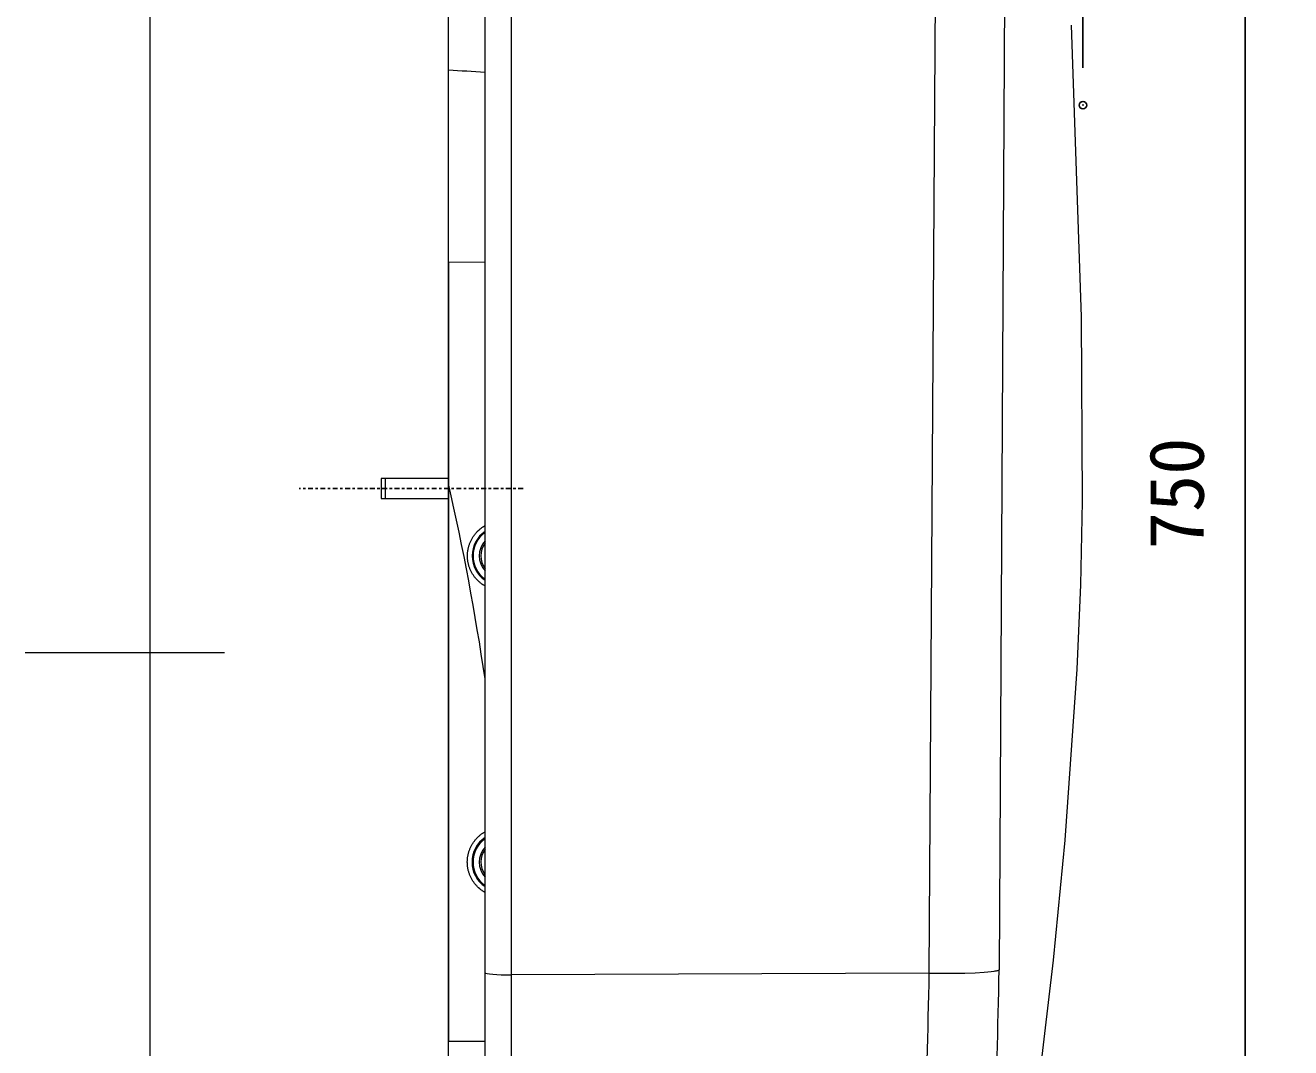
# Model space of a CAD drawing. Units: millimetres, scale not verified. Extents: x -203 to 203, y -143 to 143.
# Drawn here: x -203 to -152.2, y -15.9 to 25.2 of the extents above; entities that cross this region are included whole.
import ezdxf
from ezdxf.enums import TextEntityAlignment as Align

# ---------------------------------------------------------------- set-up
doc = ezdxf.new("R2010")
doc.units = ezdxf.units.MM
doc.header["$LTSCALE"] = 0.5
doc.header["$PDMODE"] = 32
doc.header["$PDSIZE"] = 0.3
doc.linetypes.add('USER1', pattern=[0.629921, 0.393701, -0.07874, 0.07874, -0.07874])
for name, color, linetype, lineweight in [('0-1_DIMENSION_LINES$02_DIMENSI', 7, 'Continuous', 25), ('0-3_DIMENSION_LINES$04_SUB_LIN', 4, 'Continuous', 18), ('0-4_DIMENSION_LINES$03_LINES', 7, 'Continuous', 18), ('0-5_WAKU_INVISIBLE', 7, 'Continuous', 18), ('0-6_DIMENSION_LINES$01_CENTER_', 7, 'USER1', 25), ('0-9_図面_FORMAT$01_WAKU$OUT_LINE', 6, 'Continuous', 18)]:
    doc.layers.add(name, color=color, linetype=linetype, lineweight=lineweight)
doc.layers.add('0-2_DEFPOINTS', color=7, linetype='Continuous')
doc.styles.add('ＭＳ ゴシック', font='')
doc.styles.get('ＭＳ ゴシック').set_extended_font_data('MS Gothic')

# ---------------------------------------------------------------- blocks, each defined once
blk = doc.blocks.new('D24')
at = {"layer": '0-1_DIMENSION_LINES$02_DIMENSI'}
for p, q in [((3348, 2189), (3348, 2188)), ((3398.973, 2127), (3398.973, 2188)), ((3392.974, 2186), (3354, 2186))]:
    blk.add_line(p, q, dxfattribs=at)
for points in [[(3354, 2187), (3354, 2185), (3348, 2186)], [(3392.974, 2185), (3392.974, 2187), (3398.973, 2186)]]:
    blk.add_solid(points, dxfattribs=at)
at = {"layer": '0-2_DEFPOINTS'}
for p in [(3348, 2186), (3398.973, 2124)]:
    blk.add_point(p, dxfattribs=at)
at = {"layer": '0-1_DIMENSION_LINES$02_DIMENSI', "style": 'ＭＳ ゴシック'}
blk.add_text('255', height=4.399, dxfattribs=at).set_placement((3364.915, 2188), align=Align.BOTTOM_LEFT)
blk = doc.blocks.new('D25')
at = {"layer": '0-1_DIMENSION_LINES$02_DIMENSI'}
blk.add_line((3412, 2165.791), (3412, 2028), dxfattribs=at)
at = {"layer": '0-1_DIMENSION_LINES$02_DIMENSI', "style": 'ＭＳ ゴシック'}
blk.add_text('750', height=4.399, rotation=90, dxfattribs=at).set_placement((3410, 2088.324), align=Align.BOTTOM_LEFT)

msp = doc.modelspace()

# ---------------------------------------------------------------- linework, layer by layer
at = {"layer": '0-3_DIMENSION_LINES$04_SUB_LIN'}
for p, q in [((-163.6346, 32.8643), (-163.8824, -12.7314)), ((-166.6873, -12.8592), (-166.3927, 31.9849)), ((-183.4811, 27.6758), (-183.4811, -12.9245)), ((-184.5334, 15.691), (-186, 15.678)), ((-186, 7), (-188.7, 7)), ((-186, 7), (-188.54, 7)), ((-188.7, 6.2), (-186, 6.2)), ((-188.54, 6.2), (-186, 6.2)), ((-184.5983, 5.0771), (-184.5858, 5.0848)), ((-184.5858, 5.0848), (-184.5731, 5.0922)), ((-184.5731, 5.0922), (-184.5602, 5.0992)), ((-184.5602, 5.0992), (-184.5471, 5.106)), ((-184.5471, 5.106), (-184.5334, 5.1126)), ((-185.0654, 4.5742), (-185.0509, 4.5999)), ((-185.0509, 4.5999), (-185.0359, 4.6252)), ((-185.0359, 4.6252), (-185.0203, 4.6502)), ((-185.0203, 4.6502), (-185.0042, 4.6749)), ((-185.0042, 4.6749), (-184.9876, 4.6992)), ((-184.9876, 4.6992), (-184.9704, 4.7232)), ((-184.9704, 4.7232), (-184.9528, 4.7468)), ((-184.9528, 4.7468), (-184.9346, 4.77)), ((-184.9346, 4.77), (-184.9159, 4.7927)), ((-184.9159, 4.7927), (-184.8968, 4.815)), ((-184.8968, 4.815), (-184.8771, 4.8369)), ((-184.8771, 4.8369), (-184.857, 4.8583)), ((-184.857, 4.8583), (-184.8364, 4.8792)), ((-184.8364, 4.8792), (-184.8154, 4.8998)), ((-184.8154, 4.8998), (-184.7724, 4.94)), ((-184.7724, 4.94), (-184.728, 4.979)), ((-184.728, 4.979), (-184.6824, 5.0169)), ((-184.6824, 5.0169), (-184.659, 5.0351)), ((-184.659, 5.0351), (-184.6351, 5.0525)), ((-184.6351, 5.0525), (-184.623, 5.061)), ((-184.623, 5.061), (-184.6107, 5.0692)), ((-184.6107, 5.0692), (-184.5983, 5.0771)), ((-185.2319, 4.0441), (-185.2276, 4.0807)), ((-185.2276, 4.0807), (-185.2223, 4.1172)), ((-185.2223, 4.1172), (-185.2161, 4.1536)), ((-185.2161, 4.1536), (-185.2089, 4.1898)), ((-185.2089, 4.1898), (-185.2025, 4.2185)), ((-185.2025, 4.2185), (-185.1955, 4.2471)), ((-185.1955, 4.2471), (-185.1878, 4.2755)), ((-185.1878, 4.2755), (-185.1796, 4.3038)), ((-185.1796, 4.3038), (-185.1708, 4.3318)), ((-185.1708, 4.3318), (-185.1613, 4.3597)), ((-185.1613, 4.3597), (-185.1513, 4.3874)), ((-185.1513, 4.3874), (-185.1408, 4.4148)), ((-185.1408, 4.4148), (-185.1296, 4.442)), ((-185.1296, 4.442), (-185.1179, 4.469)), ((-185.1179, 4.469), (-185.1056, 4.4957)), ((-185.1056, 4.4957), (-185.0928, 4.5222)), ((-185.0928, 4.5222), (-185.0794, 4.5483)), ((-185.0794, 4.5483), (-185.0654, 4.5742)), ((-185.2392, 3.8967), (-185.2388, 3.9336)), ((-185.2388, 3.8673), (-185.2392, 3.8967)), ((-185.2388, 3.9336), (-185.2375, 3.9705)), ((-185.2377, 3.8379), (-185.2388, 3.8673)), ((-185.2361, 3.8086), (-185.2377, 3.8379)), ((-185.2375, 3.9705), (-185.2352, 4.0073)), ((-185.2338, 3.7793), (-185.2361, 3.8086)), ((-185.2352, 4.0073), (-185.2319, 4.0441)), ((-185.2309, 3.75), (-185.2338, 3.7793)), ((-185.2274, 3.7208), (-185.2309, 3.75)), ((-185.2233, 3.6917), (-185.2274, 3.7208)), ((-185.2186, 3.6627), (-185.2233, 3.6917)), ((-185.2132, 3.6338), (-185.2186, 3.6627)), ((-185.2073, 3.605), (-185.2132, 3.6338)), ((-185.2008, 3.5763), (-185.2073, 3.605)), ((-185.1937, 3.5478), (-185.2008, 3.5763)), ((-185.186, 3.5194), (-185.1937, 3.5478)), ((-185.1776, 3.4913), (-185.186, 3.5194)), ((-185.1687, 3.4632), (-185.1776, 3.4913)), ((-185.1592, 3.4354), (-185.1687, 3.4632)), ((-185.1491, 3.4078), (-185.1592, 3.4354)), ((-185.1384, 3.3805), (-185.1491, 3.4078)), ((-185.1271, 3.3533), (-185.1384, 3.3805)), ((-185.1152, 3.3264), (-185.1271, 3.3533)), ((-185.1028, 3.2998), (-185.1152, 3.3264)), ((-185.0898, 3.2734), (-185.1028, 3.2998)), ((-185.0763, 3.2473), (-185.0898, 3.2734)), ((-185.0622, 3.2214), (-185.0763, 3.2473)), ((-185.0476, 3.1959), (-185.0622, 3.2214)), ((-185.0325, 3.1706), (-185.0476, 3.1959)), ((-185.0169, 3.1457), (-185.0325, 3.1706)), ((-185.0007, 3.1211), (-185.0169, 3.1457)), ((-184.9841, 3.0969), (-185.0007, 3.1211)), ((-184.9669, 3.0731), (-184.9841, 3.0969)), ((-184.9491, 3.0497), (-184.9669, 3.0731)), ((-184.9309, 3.0267), (-184.9491, 3.0497)), ((-184.9121, 3.0041), (-184.9309, 3.0267)), ((-184.8928, 2.9819), (-184.9121, 3.0041)), ((-184.8731, 2.9601), (-184.8928, 2.9819)), ((-184.8528, 2.9388), (-184.8731, 2.9601)), ((-184.8322, 2.9177), (-184.8528, 2.9388)), ((-184.8112, 2.8971), (-184.8322, 2.9177)), ((-184.7681, 2.8567), (-184.8112, 2.8971)), ((-184.7461, 2.837), (-184.7681, 2.8567)), ((-184.7237, 2.8177), (-184.7461, 2.837)), ((-184.7009, 2.7988), (-184.7237, 2.8177)), ((-184.6777, 2.7806), (-184.7009, 2.7988)), ((-184.6539, 2.7632), (-184.6777, 2.7806)), ((-184.6419, 2.7548), (-184.6539, 2.7632)), ((-184.6296, 2.7466), (-184.6419, 2.7548)), ((-184.6173, 2.7387), (-184.6296, 2.7466)), ((-184.6048, 2.731), (-184.6173, 2.7387)), ((-184.5921, 2.7235), (-184.6048, 2.731)), ((-184.5793, 2.7164), (-184.5921, 2.7235)), ((-184.5565, 2.7046), (-184.5793, 2.7164)), ((-184.5334, 2.6932), (-184.5565, 2.7046)), ((-185.012, -7.6278), (-184.9952, -7.603)), ((-184.9952, -7.603), (-184.978, -7.5786)), ((-184.978, -7.5786), (-184.9601, -7.5547)), ((-184.9601, -7.5547), (-184.9423, -7.5317)), ((-184.9423, -7.5317), (-184.924, -7.5092)), ((-184.924, -7.5092), (-184.9052, -7.4871)), ((-184.9052, -7.4871), (-184.886, -7.4653)), ((-184.886, -7.4653), (-184.8664, -7.4438)), ((-184.8664, -7.4438), (-184.8463, -7.4228)), ((-184.8463, -7.4228), (-184.8051, -7.3816)), ((-184.8051, -7.3816), (-184.7833, -7.361)), ((-184.7833, -7.361), (-184.7611, -7.3408)), ((-184.7611, -7.3408), (-184.7385, -7.321)), ((-184.7385, -7.321), (-184.7155, -7.3019)), ((-184.7155, -7.3019), (-184.6919, -7.2835)), ((-184.6919, -7.2835), (-184.6678, -7.2657)), ((-184.6678, -7.2657), (-184.6432, -7.2489)), ((-184.6432, -7.2489), (-184.6307, -7.2408)), ((-184.6307, -7.2408), (-184.618, -7.2329)), ((-184.618, -7.2329), (-184.5972, -7.2207)), ((-184.5972, -7.2207), (-184.5761, -7.209)), ((-184.5761, -7.209), (-184.5334, -7.1863)), ((-185.2204, -8.1451), (-185.2146, -8.1158)), ((-185.2146, -8.1158), (-185.2083, -8.0865)), ((-185.2083, -8.0865), (-185.2013, -8.0575)), ((-185.2013, -8.0575), (-185.1937, -8.0285)), ((-185.1937, -8.0285), (-185.1854, -7.9998)), ((-185.1854, -7.9998), (-185.1766, -7.9712)), ((-185.1766, -7.9712), (-185.1674, -7.9437)), ((-185.1674, -7.9437), (-185.1577, -7.9163)), ((-185.1577, -7.9163), (-185.1473, -7.8891)), ((-185.1473, -7.8891), (-185.1365, -7.8622)), ((-185.1365, -7.8622), (-185.125, -7.8355)), ((-185.125, -7.8355), (-185.1131, -7.809)), ((-185.1131, -7.809), (-185.1005, -7.7828)), ((-185.1005, -7.7828), (-185.0875, -7.7568)), ((-185.0875, -7.7568), (-185.0735, -7.7303)), ((-185.0735, -7.7303), (-185.0589, -7.7042)), ((-185.0589, -7.7042), (-185.0438, -7.6784)), ((-185.0438, -7.6784), (-185.0282, -7.6529)), ((-185.0282, -7.6529), (-185.012, -7.6278)), ((-185.2437, -8.407), (-185.2435, -8.3779)), ((-185.2432, -8.436), (-185.2437, -8.407)), ((-185.2435, -8.3779), (-185.2428, -8.3489)), ((-185.2421, -8.466), (-185.2432, -8.436)), ((-185.2428, -8.3489), (-185.2414, -8.3198)), ((-185.2404, -8.4958), (-185.2421, -8.466)), ((-185.2414, -8.3198), (-185.2395, -8.2908)), ((-185.238, -8.5257), (-185.2404, -8.4958)), ((-185.2395, -8.2908), (-185.2369, -8.2619)), ((-185.235, -8.5555), (-185.238, -8.5257)), ((-185.2369, -8.2619), (-185.2337, -8.233)), ((-185.2313, -8.5852), (-185.235, -8.5555)), ((-185.2337, -8.233), (-185.23, -8.2042)), ((-185.227, -8.6148), (-185.2313, -8.5852)), ((-185.23, -8.2042), (-185.2255, -8.1746)), ((-185.2221, -8.6443), (-185.227, -8.6148)), ((-185.2255, -8.1746), (-185.2204, -8.1451)), ((-185.2166, -8.6737), (-185.2221, -8.6443)), ((-185.2106, -8.7022), (-185.2166, -8.6737)), ((-185.204, -8.7306), (-185.2106, -8.7022)), ((-185.1968, -8.7587), (-185.204, -8.7306)), ((-185.1891, -8.7868), (-185.1968, -8.7587)), ((-185.1807, -8.8147), (-185.1891, -8.7868)), ((-185.1718, -8.8423), (-185.1807, -8.8147)), ((-185.1624, -8.8698), (-185.1718, -8.8423)), ((-185.1523, -8.8971), (-185.1624, -8.8698)), ((-185.1413, -8.925), (-185.1523, -8.8971)), ((-185.1298, -8.9527), (-185.1413, -8.925)), ((-185.1177, -8.9801), (-185.1298, -8.9527)), ((-185.1049, -9.0072), (-185.1177, -8.9801)), ((-185.0916, -9.034), (-185.1049, -9.0072)), ((-185.0778, -9.0606), (-185.0916, -9.034)), ((-185.0634, -9.0869), (-185.0778, -9.0606)), ((-185.0484, -9.1129), (-185.0634, -9.0869)), ((-185.0333, -9.1378), (-185.0484, -9.1129)), ((-185.0177, -9.1625), (-185.0333, -9.1378)), ((-184.5441, -8.8907), (-184.5334, -8.9054)), ((-185.0016, -9.1868), (-185.0177, -9.1625)), ((-184.985, -9.2107), (-185.0016, -9.1868)), ((-184.9679, -9.2343), (-184.985, -9.2107)), ((-184.9503, -9.2575), (-184.9679, -9.2343)), ((-184.9322, -9.2802), (-184.9503, -9.2575)), ((-184.9137, -9.3026), (-184.9322, -9.2802)), ((-184.894, -9.3251), (-184.9137, -9.3026)), ((-184.8738, -9.3472), (-184.894, -9.3251)), ((-184.8532, -9.3689), (-184.8738, -9.3472)), ((-184.8321, -9.3902), (-184.8532, -9.3689)), ((-184.7888, -9.4317), (-184.8321, -9.3902)), ((-184.744, -9.4719), (-184.7888, -9.4317)), ((-184.7218, -9.491), (-184.744, -9.4719)), ((-184.6993, -9.5097), (-184.7218, -9.491)), ((-184.6763, -9.5279), (-184.6993, -9.5097)), ((-184.6529, -9.5454), (-184.6763, -9.5279)), ((-184.6291, -9.5622), (-184.6529, -9.5454)), ((-184.6169, -9.5702), (-184.6291, -9.5622)), ((-184.6046, -9.578), (-184.6169, -9.5702)), ((-184.5922, -9.5855), (-184.6046, -9.578)), ((-184.5796, -9.5927), (-184.5922, -9.5855)), ((-184.5668, -9.5997), (-184.5796, -9.5927)), ((-184.5539, -9.6063), (-184.5668, -9.5997)), ((-184.5334, -9.6161), (-184.5539, -9.6063)), ((-184.5334, -12.8505), (-184.5129, -12.8654)), ((-184.5129, -12.8654), (-184.4522, -12.8797)), ((-184.4522, -12.8797), (-184.3538, -12.8928)), ((-184.3538, -12.8928), (-184.2218, -12.9042)), ((-184.2218, -12.9042), (-184.0615, -12.9134)), ((-184.0615, -12.9134), (-183.8795, -12.92)), ((-183.8795, -12.92), (-183.6834, -12.9237)), ((-183.6834, -12.9237), (-183.4811, -12.9245)), ((-166.6873, -12.8592), (-183.4811, -12.9245)), ((-183.4811, -12.9245), (-183.4811, -19.0325)), ((-166.6873, -12.8592), (-165.7253, -12.8631)), ((-165.7253, -12.8631), (-165.2611, -12.8552)), ((-165.2611, -12.8552), (-164.8386, -12.8405)), ((-164.8386, -12.8405), (-164.4783, -12.8195)), ((-164.4783, -12.8195), (-164.3275, -12.807)), ((-164.3275, -12.807), (-164.1952, -12.7933)), ((-164.1952, -12.7933), (-164.0852, -12.7789)), ((-164.0852, -12.7789), (-164.038, -12.7712)), ((-164.038, -12.7712), (-163.9968, -12.7634)), ((-163.9968, -12.7634), (-163.9792, -12.7595)), ((-163.9792, -12.7595), (-163.963, -12.7556)), ((-163.963, -12.7556), (-163.9479, -12.7516)), ((-163.9479, -12.7516), (-163.9336, -12.7476)), ((-163.9336, -12.7476), (-163.9073, -12.7395)), ((-163.9073, -12.7395), (-163.8824, -12.7314)), ((-184.5334, -15.6), (-186, -15.6))]:
    msp.add_line(p, q, dxfattribs=at)
for points in [[(-188.7, 7), (-188.7, 6.456), (-188.7, 6.2)], [(-188.54, 7), (-188.54, 6.456), (-188.54, 6.2)]]:
    msp.add_lwpolyline(points, dxfattribs=at)
for centre, radius, start, end in [((-283.5271, -15.5322), 100.0498, 8.33212, 12.89362), ((-183.8635, 3.8986), 1.1864, 124.37959, 235.62041), ((-183.85, 3.9), 1.1624, 126.0093, 180), ((-183.85, 3.9), 0.9128, 138.47991, 221.52009), ((-183.85, 3.9), 0.85, 143.51422, 216.48578), ((-183.85, 3.9), 1.1624, 180, 233.9907), ((-183.8606, -8.3986), 1.1938, 124.30494, 235.69506), ((-183.85, -8.4), 1.1624, 126.0093, 180), ((-183.85, -8.4), 0.9128, 138.47991, 221.52009), ((-183.85, -8.4), 0.85, 143.51422, 215.25681), ((-183.85, -8.4), 1.1624, 180, 233.9907), ((-584.9288, -4.4788), 418.3254, 357.89135, 358.8521), ((-570.0863, -5.6935), 406.2649, 358.0294, 359.0074)]:
    msp.add_arc(centre, radius, start, end, dxfattribs=at)
at = {"layer": '0-4_DIMENSION_LINES$03_LINES'}
for p, q in [((-186, -104), (-186, 69.1354)), ((-184.5334, -12.8505), (-184.5334, 27.5883)), ((-160.5663, 13.4985), (-160.9688, 25.2061)), ((-186, 15.678), (-186, 23.4)), ((-186, 15.678), (-186, 6.7931)), ((-160.5276, 6.0798), (-160.5663, 13.4985)), ((-186, 6.7931), (-186, -15.6)), ((-160.6046, 2.736), (-160.5276, 6.0798)), ((-160.752, -0.653), (-160.6046, 2.736)), ((-161.2305, -7.5152), (-160.752, -0.653)), ((-161.6957, -12.3389), (-161.2305, -7.5152)), ((-162.2628, -17.1376), (-161.6957, -12.3389)), ((-184.5334, -18.9244), (-184.5334, -12.8505))]:
    msp.add_line(p, q, dxfattribs=at)
msp.add_arc((-189.0676, -37.3057), 60.7831, 85.72199, 87.10719, dxfattribs=at)
at = {"layer": '0-5_WAKU_INVISIBLE'}
msp.add_line((-198, 138), (-198, -138), dxfattribs=at)
at = {"layer": '0-6_DIMENSION_LINES$01_CENTER_'}
msp.add_line((-183, 6.6), (-192, 6.6), dxfattribs=at)
at = {"layer": '0-9_図面_FORMAT$01_WAKU$OUT_LINE'}
msp.add_line((-195, 0), (-203, 0), dxfattribs=at)
msp.add_lwpolyline([(-198, -138), (198, -138), (198, 138), (-198, 138)], close=True, dxfattribs=at)

# ---------------------------------------------------------------- block references
at = {"layer": '0-1_DIMENSION_LINES$02_DIMENSI', "xscale": 0.5, "yscale": 0.5}
for name in ['D24', 'D25']:
    msp.add_blockref(name, (-1860, -1040), dxfattribs=at)

doc.saveas('drawing.dxf')
